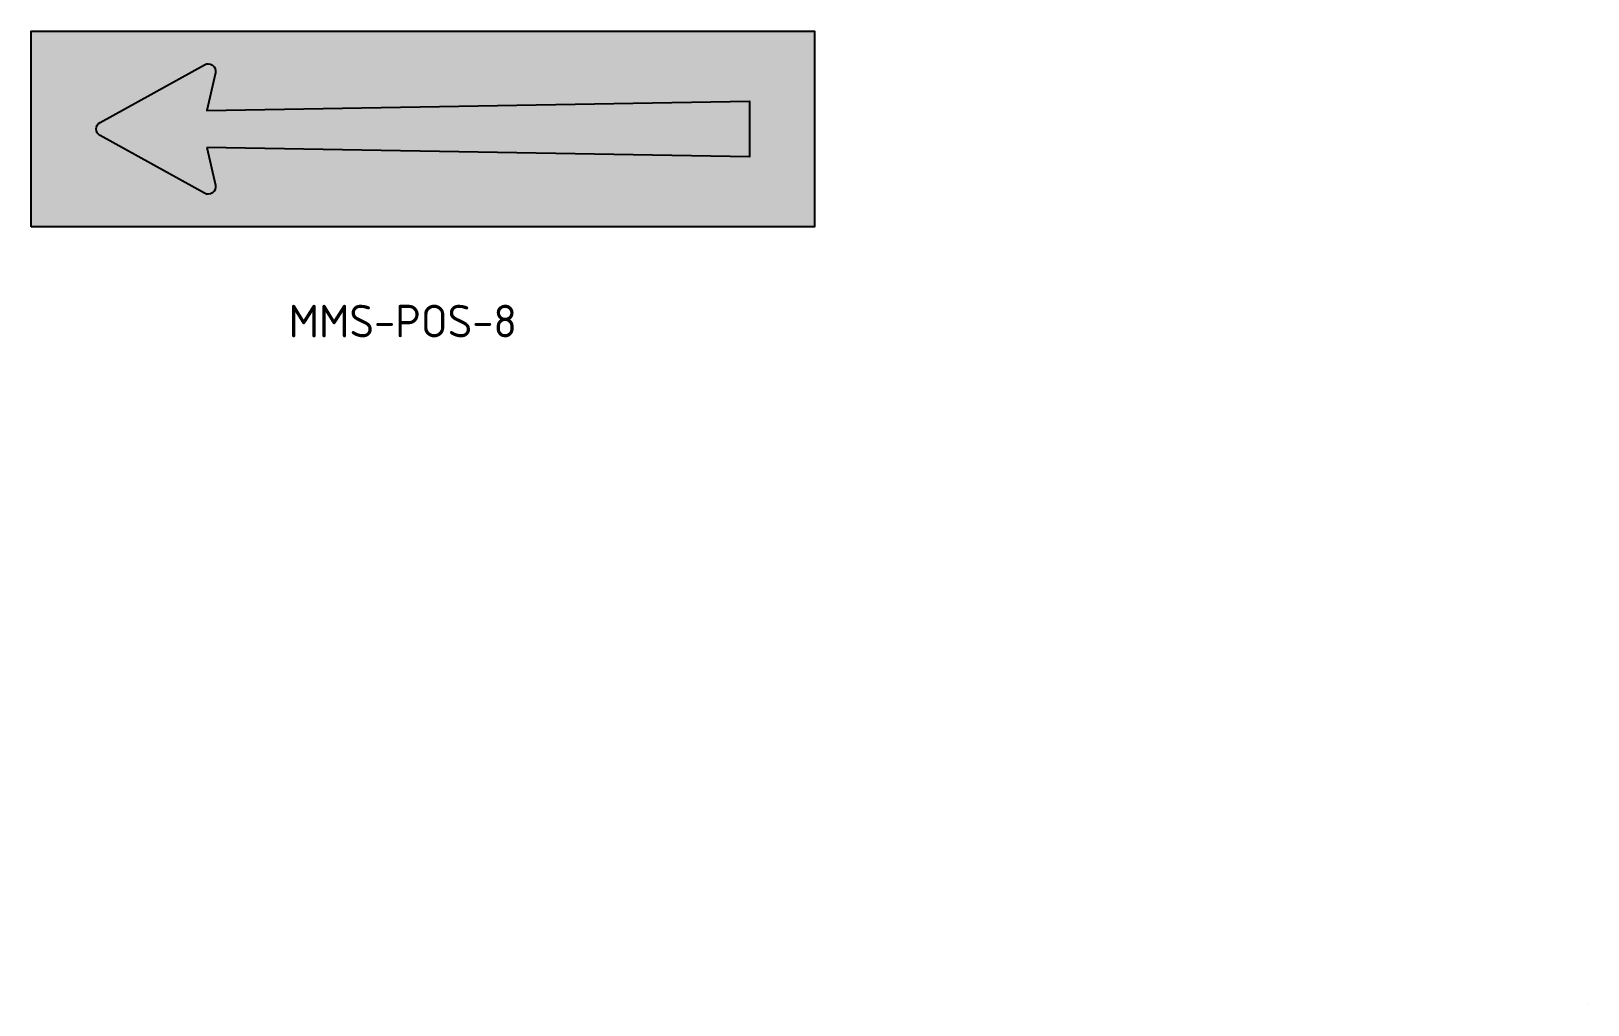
# Model space of a CAD drawing. Extents: x 121 to 359, y 73 to 222.
import ezdxf

# ---------------------------------------------------------------- set-up
doc = ezdxf.new("R2010")
doc.units = 0
for name, color, linetype in [('L25', 1, 'CONTINUOUS'), ('TBLK18', 4, 'CONTINUOUS'), ('yellow', 50, 'CONTINUOUS')]:
    doc.layers.add(name, color=color, linetype=linetype)
doc.styles.add('ISO', font='iso3098b.shx')

msp = doc.modelspace()

# ---------------------------------------------------------------- hatches: boundary and pattern name
at = {"layer": 'L25'}
h = msp.add_hatch(color=256, dxfattribs=at)
edge = h.paths.add_edge_path()
edge.add_line((147.8395352242935, 204.5114200579364), (149.1559449682685, 198.7666903628187))
edge.add_arc((148.0419613416272, 198.5114200579364), 1.142857142857159, -118.9676606460635, 12.906548144339126, ccw=False)
edge.add_line((147.4884574753223, 197.5115421059017), (131.4884574753223, 206.3686849630445))
edge.add_arc((132.0419613416273, 207.3685629150792), 1.142857142857175, 118.9676606460641, 241.0323393539359, ccw=False)
edge.add_line((131.4884574753223, 208.3684408671139), (147.4884574753223, 217.2255837242568))
edge.add_arc((148.0419613416272, 216.2257057722221), 1.142857142857136, -12.906548144339126, 118.9676606460635, ccw=False)
edge.add_line((149.1559449682685, 215.9704354673397), (147.8395352242935, 210.2257057722221))
edge.add_line((147.8395352242935, 210.2257057722221), (230.9770807930714, 211.6542772007935))
edge.add_line((230.9770807930714, 211.6542772007935), (230.9770807930714, 203.0828486293649))
edge.add_line((230.9770807930714, 203.0828486293649), (147.8395352242935, 204.5114200579364))
at = {"layer": 'TBLK18', "linetype": 'Continuous', "lineweight": 0}
h = msp.add_hatch(color=256, dxfattribs=at)
edge = h.paths.add_edge_path()
edge.add_spline(control_points=[(359.3444529817926, 73.22485594328717), (359.3444154975356, 73.22302995250996), (359.3443404802128, 73.21937559331377), (359.3442223742234, 73.21389536092238), (359.344113356114, 73.20841252423062), (359.3439867141081, 73.20293244125284), (359.3438799821226, 73.19744952246029), (359.3437527230934, 73.1919694491013), (359.3436461710472, 73.18648654005949), (359.3435188088878, 73.18100641805734), (359.3434124891962, 73.17552369373058), (359.3432843002378, 73.17004288110485), (359.34318105357, 73.16456273303899), (359.3430413925512, 73.15907230032309), (359.3429809358811, 73.1536280352081), (359.3426814067452, 73.14800199629576), (359.3432174508211, 73.14305639087505), (359.3409534943858, 73.136337905874), (359.3465625380531, 73.13676816555099), (359.3499914232658, 73.13593021707177), (359.3538065696821, 73.13542169396231), (359.3575151736737, 73.13480858162958), (359.3612536305918, 73.13423697105122), (359.3649855263767, 73.13365205019173), (359.3687185226919, 73.1330758984108), (359.3724489505793, 73.13248093549004), (359.3761821607062, 73.13190427168365), (359.37991704541, 73.131320801638), (359.3836482816948, 73.1307453316864), (359.3873865972423, 73.13014559800885), (359.3910886988629, 73.12958754810012), (359.3949297184777, 73.12893604953769), (359.3982494695371, 73.12858203791811), (359.4052647373221, 73.12669677505485), (359.3959438933754, 73.13403125370013), (359.3927208773545, 73.13883311974143), (359.387680656249, 73.1447974640802), (359.383386722726, 73.15054118560153), (359.3791673509919, 73.156436479966), (359.375179615068, 73.16237456469182), (359.3713821371648, 73.16838633389042), (359.3677538427569, 73.17444678168405), (359.364322987738, 73.1805787236452), (359.361041495258, 73.18675613227296), (359.3579301564776, 73.19299191042091), (359.3549550127668, 73.19927178309877), (359.3521413426868, 73.20560694624075), (359.349449169044, 73.21198061338285), (359.3468800414317, 73.21839365155284), (359.3452617350071, 73.22270255606568), (359.3444529817926, 73.22485594328717)], knot_values=[0, 0, 0, 0, 0.05479126092879241, 0.1096538661331526, 0.1644451270618597, 0.2193087493451965, 0.2741000102739031, 0.3289636325571793, 0.3837548934858859, 0.4386185157691053, 0.4934097766978971, 0.5482733989810918, 0.6030646599099121, 0.6579282821931309, 0.712719543121838, 0.7675831654050285, 0.8224216603199274, 0.8772852826031178, 0.9150811265947788, 0.9528769705864855, 0.9906728145783693, 1.028409617279865, 1.066205461271736, 1.103977964253653, 1.141773808245542, 1.179510610946805, 1.217306454938722, 1.255102298930441, 1.29289814292234, 1.33063494562378, 1.368430789615482, 1.406163917654244, 1.443959761645947, 1.481696564347593, 1.55711644549518, 1.631570597796159, 1.705158253243837, 1.777976657476851, 1.850138996163935, 1.921715455956202, 1.992768076744845, 2.063375656230852, 2.133611729285982, 2.203534561253806, 2.273204805245718, 2.342659300433913, 2.411986676978669, 2.481143745347684, 2.550218024645508, 2.619224045134044, 2.619224045134044, 2.619224045134044, 2.619224045134044], degree=3, periodic=0)
h = msp.add_hatch(color=256, dxfattribs=at)
edge = h.paths.add_edge_path()
edge.add_spline(control_points=[(359.3444529817926, 73.22485594328717), (359.3444154975356, 73.22302995250996), (359.3443404802128, 73.21937559331377), (359.3442223742234, 73.21389536092238), (359.344113356114, 73.20841252423062), (359.3439867141081, 73.20293244125284), (359.3438799821226, 73.19744952246029), (359.3437527230934, 73.1919694491013), (359.3436461710472, 73.18648654005949), (359.3435188088878, 73.18100641805734), (359.3434124891962, 73.17552369373058), (359.3432843002378, 73.17004288110485), (359.34318105357, 73.16456273303899), (359.3430413925512, 73.15907230032309), (359.3429809358811, 73.1536280352081), (359.3426814067452, 73.14800199629576), (359.3432174508211, 73.14305639087505), (359.3409534943858, 73.136337905874), (359.3465625380531, 73.13676816555099), (359.3499914232658, 73.13593021707177), (359.3538065696821, 73.13542169396231), (359.3575151736737, 73.13480858162958), (359.3612536305918, 73.13423697105122), (359.3649855263767, 73.13365205019173), (359.3687185226919, 73.1330758984108), (359.3724489505793, 73.13248093549004), (359.3761821607062, 73.13190427168365), (359.37991704541, 73.131320801638), (359.3836482816948, 73.1307453316864), (359.3873865972423, 73.13014559800885), (359.3910886988629, 73.12958754810012), (359.3949297184777, 73.12893604953769), (359.3982494695371, 73.12858203791811), (359.4052647373221, 73.12669677505485), (359.3959438933754, 73.13403125370013), (359.3927208773545, 73.13883311974143), (359.387680656249, 73.1447974640802), (359.383386722726, 73.15054118560153), (359.3791673509919, 73.156436479966), (359.375179615068, 73.16237456469182), (359.3713821371648, 73.16838633389042), (359.3677538427569, 73.17444678168405), (359.364322987738, 73.1805787236452), (359.361041495258, 73.18675613227296), (359.3579301564776, 73.19299191042091), (359.3549550127668, 73.19927178309877), (359.3521413426868, 73.20560694624075), (359.349449169044, 73.21198061338285), (359.3468800414317, 73.21839365155284), (359.3452617350071, 73.22270255606568), (359.3444529817926, 73.22485594328717)], knot_values=[0, 0, 0, 0, 0.05479126092879241, 0.1096538661331526, 0.1644451270618597, 0.2193087493451965, 0.2741000102739031, 0.3289636325571793, 0.3837548934858859, 0.4386185157691053, 0.4934097766978971, 0.5482733989810918, 0.6030646599099121, 0.6579282821931309, 0.712719543121838, 0.7675831654050285, 0.8224216603199274, 0.8772852826031178, 0.9150811265947788, 0.9528769705864855, 0.9906728145783693, 1.028409617279865, 1.066205461271736, 1.103977964253653, 1.141773808245542, 1.179510610946805, 1.217306454938722, 1.255102298930441, 1.29289814292234, 1.33063494562378, 1.368430789615482, 1.406163917654244, 1.443959761645947, 1.481696564347593, 1.55711644549518, 1.631570597796159, 1.705158253243837, 1.777976657476851, 1.850138996163935, 1.921715455956202, 1.992768076744845, 2.063375656230852, 2.133611729285982, 2.203534561253806, 2.273204805245718, 2.342659300433913, 2.411986676978669, 2.481143745347684, 2.550218024645508, 2.619224045134044, 2.619224045134044, 2.619224045134044, 2.619224045134044], degree=3, periodic=0)
h = msp.add_hatch(color=256, dxfattribs=at)
edge = h.paths.add_edge_path()
edge.add_spline(control_points=[(359.3444529817926, 73.22485594328717), (359.3444154975356, 73.22302995250996), (359.3443404802128, 73.21937559331377), (359.3442223742234, 73.21389536092238), (359.344113356114, 73.20841252423062), (359.3439867141081, 73.20293244125284), (359.3438799821226, 73.19744952246029), (359.3437527230934, 73.1919694491013), (359.3436461710472, 73.18648654005949), (359.3435188088878, 73.18100641805734), (359.3434124891962, 73.17552369373058), (359.3432843002378, 73.17004288110485), (359.34318105357, 73.16456273303899), (359.3430413925512, 73.15907230032309), (359.3429809358811, 73.1536280352081), (359.3426814067452, 73.14800199629576), (359.3432174508211, 73.14305639087505), (359.3409534943858, 73.136337905874), (359.3465625380531, 73.13676816555099), (359.3499914232658, 73.13593021707177), (359.3538065696821, 73.13542169396231), (359.3575151736737, 73.13480858162958), (359.3612536305918, 73.13423697105122), (359.3649855263767, 73.13365205019173), (359.3687185226919, 73.1330758984108), (359.3724489505793, 73.13248093549004), (359.3761821607062, 73.13190427168365), (359.37991704541, 73.131320801638), (359.3836482816948, 73.1307453316864), (359.3873865972423, 73.13014559800885), (359.3910886988629, 73.12958754810012), (359.3949297184777, 73.12893604953769), (359.3982494695371, 73.12858203791811), (359.4052647373221, 73.12669677505485), (359.3959438933754, 73.13403125370013), (359.3927208773545, 73.13883311974143), (359.387680656249, 73.1447974640802), (359.383386722726, 73.15054118560153), (359.3791673509919, 73.156436479966), (359.375179615068, 73.16237456469182), (359.3713821371648, 73.16838633389042), (359.3677538427569, 73.17444678168405), (359.364322987738, 73.1805787236452), (359.361041495258, 73.18675613227296), (359.3579301564776, 73.19299191042091), (359.3549550127668, 73.19927178309877), (359.3521413426868, 73.20560694624075), (359.349449169044, 73.21198061338285), (359.3468800414317, 73.21839365155284), (359.3452617350071, 73.22270255606568), (359.3444529817926, 73.22485594328717)], knot_values=[0, 0, 0, 0, 0.05479126092879241, 0.1096538661331526, 0.1644451270618597, 0.2193087493451965, 0.2741000102739031, 0.3289636325571793, 0.3837548934858859, 0.4386185157691053, 0.4934097766978971, 0.5482733989810918, 0.6030646599099121, 0.6579282821931309, 0.712719543121838, 0.7675831654050285, 0.8224216603199274, 0.8772852826031178, 0.9150811265947788, 0.9528769705864855, 0.9906728145783693, 1.028409617279865, 1.066205461271736, 1.103977964253653, 1.141773808245542, 1.179510610946805, 1.217306454938722, 1.255102298930441, 1.29289814292234, 1.33063494562378, 1.368430789615482, 1.406163917654244, 1.443959761645947, 1.481696564347593, 1.55711644549518, 1.631570597796159, 1.705158253243837, 1.777976657476851, 1.850138996163935, 1.921715455956202, 1.992768076744845, 2.063375656230852, 2.133611729285982, 2.203534561253806, 2.273204805245718, 2.342659300433913, 2.411986676978669, 2.481143745347684, 2.550218024645508, 2.619224045134044, 2.619224045134044, 2.619224045134044, 2.619224045134044], degree=3, periodic=0)
h = msp.add_hatch(color=256, dxfattribs=at)
edge = h.paths.add_edge_path()
edge.add_spline(control_points=[(359.3444529817926, 73.22485594328717), (359.3444154975356, 73.22302995250996), (359.3443404802128, 73.21937559331377), (359.3442223742234, 73.21389536092238), (359.344113356114, 73.20841252423062), (359.3439867141081, 73.20293244125284), (359.3438799821226, 73.19744952246029), (359.3437527230934, 73.1919694491013), (359.3436461710472, 73.18648654005949), (359.3435188088878, 73.18100641805734), (359.3434124891962, 73.17552369373058), (359.3432843002378, 73.17004288110485), (359.34318105357, 73.16456273303899), (359.3430413925512, 73.15907230032309), (359.3429809358811, 73.1536280352081), (359.3426814067452, 73.14800199629576), (359.3432174508211, 73.14305639087505), (359.3409534943858, 73.136337905874), (359.3465625380531, 73.13676816555099), (359.3499914232658, 73.13593021707177), (359.3538065696821, 73.13542169396231), (359.3575151736737, 73.13480858162958), (359.3612536305918, 73.13423697105122), (359.3649855263767, 73.13365205019173), (359.3687185226919, 73.1330758984108), (359.3724489505793, 73.13248093549004), (359.3761821607062, 73.13190427168365), (359.37991704541, 73.131320801638), (359.3836482816948, 73.1307453316864), (359.3873865972423, 73.13014559800885), (359.3910886988629, 73.12958754810012), (359.3949297184777, 73.12893604953769), (359.3982494695371, 73.12858203791811), (359.4052647373221, 73.12669677505485), (359.3959438933754, 73.13403125370013), (359.3927208773545, 73.13883311974143), (359.387680656249, 73.1447974640802), (359.383386722726, 73.15054118560153), (359.3791673509919, 73.156436479966), (359.375179615068, 73.16237456469182), (359.3713821371648, 73.16838633389042), (359.3677538427569, 73.17444678168405), (359.364322987738, 73.1805787236452), (359.361041495258, 73.18675613227296), (359.3579301564776, 73.19299191042091), (359.3549550127668, 73.19927178309877), (359.3521413426868, 73.20560694624075), (359.349449169044, 73.21198061338285), (359.3468800414317, 73.21839365155284), (359.3452617350071, 73.22270255606568), (359.3444529817926, 73.22485594328717)], knot_values=[0, 0, 0, 0, 0.05479126092879241, 0.1096538661331526, 0.1644451270618597, 0.2193087493451965, 0.2741000102739031, 0.3289636325571793, 0.3837548934858859, 0.4386185157691053, 0.4934097766978971, 0.5482733989810918, 0.6030646599099121, 0.6579282821931309, 0.712719543121838, 0.7675831654050285, 0.8224216603199274, 0.8772852826031178, 0.9150811265947788, 0.9528769705864855, 0.9906728145783693, 1.028409617279865, 1.066205461271736, 1.103977964253653, 1.141773808245542, 1.179510610946805, 1.217306454938722, 1.255102298930441, 1.29289814292234, 1.33063494562378, 1.368430789615482, 1.406163917654244, 1.443959761645947, 1.481696564347593, 1.55711644549518, 1.631570597796159, 1.705158253243837, 1.777976657476851, 1.850138996163935, 1.921715455956202, 1.992768076744845, 2.063375656230852, 2.133611729285982, 2.203534561253806, 2.273204805245718, 2.342659300433913, 2.411986676978669, 2.481143745347684, 2.550218024645508, 2.619224045134044, 2.619224045134044, 2.619224045134044, 2.619224045134044], degree=3, periodic=0)
h = msp.add_hatch(color=256, dxfattribs=at)
edge = h.paths.add_edge_path()
edge.add_spline(control_points=[(359.3444529817926, 73.22485594328717), (359.3444154975356, 73.22302995250996), (359.3443404802128, 73.21937559331377), (359.3442223742234, 73.21389536092238), (359.344113356114, 73.20841252423062), (359.3439867141081, 73.20293244125284), (359.3438799821226, 73.19744952246029), (359.3437527230934, 73.1919694491013), (359.3436461710472, 73.18648654005949), (359.3435188088878, 73.18100641805734), (359.3434124891962, 73.17552369373058), (359.3432843002378, 73.17004288110485), (359.34318105357, 73.16456273303899), (359.3430413925512, 73.15907230032309), (359.3429809358811, 73.1536280352081), (359.3426814067452, 73.14800199629576), (359.3432174508211, 73.14305639087505), (359.3409534943858, 73.136337905874), (359.3465625380531, 73.13676816555099), (359.3499914232658, 73.13593021707177), (359.3538065696821, 73.13542169396231), (359.3575151736737, 73.13480858162958), (359.3612536305918, 73.13423697105122), (359.3649855263767, 73.13365205019173), (359.3687185226919, 73.1330758984108), (359.3724489505793, 73.13248093549004), (359.3761821607062, 73.13190427168365), (359.37991704541, 73.131320801638), (359.3836482816948, 73.1307453316864), (359.3873865972423, 73.13014559800885), (359.3910886988629, 73.12958754810012), (359.3949297184777, 73.12893604953769), (359.3982494695371, 73.12858203791811), (359.4052647373221, 73.12669677505485), (359.3959438933754, 73.13403125370013), (359.3927208773545, 73.13883311974143), (359.387680656249, 73.1447974640802), (359.383386722726, 73.15054118560153), (359.3791673509919, 73.156436479966), (359.375179615068, 73.16237456469182), (359.3713821371648, 73.16838633389042), (359.3677538427569, 73.17444678168405), (359.364322987738, 73.1805787236452), (359.361041495258, 73.18675613227296), (359.3579301564776, 73.19299191042091), (359.3549550127668, 73.19927178309877), (359.3521413426868, 73.20560694624075), (359.349449169044, 73.21198061338285), (359.3468800414317, 73.21839365155284), (359.3452617350071, 73.22270255606568), (359.3444529817926, 73.22485594328717)], knot_values=[0, 0, 0, 0, 0.05479126092879241, 0.1096538661331526, 0.1644451270618597, 0.2193087493451965, 0.2741000102739031, 0.3289636325571793, 0.3837548934858859, 0.4386185157691053, 0.4934097766978971, 0.5482733989810918, 0.6030646599099121, 0.6579282821931309, 0.712719543121838, 0.7675831654050285, 0.8224216603199274, 0.8772852826031178, 0.9150811265947788, 0.9528769705864855, 0.9906728145783693, 1.028409617279865, 1.066205461271736, 1.103977964253653, 1.141773808245542, 1.179510610946805, 1.217306454938722, 1.255102298930441, 1.29289814292234, 1.33063494562378, 1.368430789615482, 1.406163917654244, 1.443959761645947, 1.481696564347593, 1.55711644549518, 1.631570597796159, 1.705158253243837, 1.777976657476851, 1.850138996163935, 1.921715455956202, 1.992768076744845, 2.063375656230852, 2.133611729285982, 2.203534561253806, 2.273204805245718, 2.342659300433913, 2.411986676978669, 2.481143745347684, 2.550218024645508, 2.619224045134044, 2.619224045134044, 2.619224045134044, 2.619224045134044], degree=3, periodic=0)
h = msp.add_hatch(color=256, dxfattribs=at)
edge = h.paths.add_edge_path()
edge.add_spline(control_points=[(359.3444529817926, 73.22485594328717), (359.3444154975356, 73.22302995250996), (359.3443404802128, 73.21937559331377), (359.3442223742234, 73.21389536092238), (359.344113356114, 73.20841252423062), (359.3439867141081, 73.20293244125284), (359.3438799821226, 73.19744952246029), (359.3437527230934, 73.1919694491013), (359.3436461710472, 73.18648654005949), (359.3435188088878, 73.18100641805734), (359.3434124891962, 73.17552369373058), (359.3432843002378, 73.17004288110485), (359.34318105357, 73.16456273303899), (359.3430413925512, 73.15907230032309), (359.3429809358811, 73.1536280352081), (359.3426814067452, 73.14800199629576), (359.3432174508211, 73.14305639087505), (359.3409534943858, 73.136337905874), (359.3465625380531, 73.13676816555099), (359.3499914232658, 73.13593021707177), (359.3538065696821, 73.13542169396231), (359.3575151736737, 73.13480858162958), (359.3612536305918, 73.13423697105122), (359.3649855263767, 73.13365205019173), (359.3687185226919, 73.1330758984108), (359.3724489505793, 73.13248093549004), (359.3761821607062, 73.13190427168365), (359.37991704541, 73.131320801638), (359.3836482816948, 73.1307453316864), (359.3873865972423, 73.13014559800885), (359.3910886988629, 73.12958754810012), (359.3949297184777, 73.12893604953769), (359.3982494695371, 73.12858203791811), (359.4052647373221, 73.12669677505485), (359.3959438933754, 73.13403125370013), (359.3927208773545, 73.13883311974143), (359.387680656249, 73.1447974640802), (359.383386722726, 73.15054118560153), (359.3791673509919, 73.156436479966), (359.375179615068, 73.16237456469182), (359.3713821371648, 73.16838633389042), (359.3677538427569, 73.17444678168405), (359.364322987738, 73.1805787236452), (359.361041495258, 73.18675613227296), (359.3579301564776, 73.19299191042091), (359.3549550127668, 73.19927178309877), (359.3521413426868, 73.20560694624075), (359.349449169044, 73.21198061338285), (359.3468800414317, 73.21839365155284), (359.3452617350071, 73.22270255606568), (359.3444529817926, 73.22485594328717)], knot_values=[0, 0, 0, 0, 0.05479126092879241, 0.1096538661331526, 0.1644451270618597, 0.2193087493451965, 0.2741000102739031, 0.3289636325571793, 0.3837548934858859, 0.4386185157691053, 0.4934097766978971, 0.5482733989810918, 0.6030646599099121, 0.6579282821931309, 0.712719543121838, 0.7675831654050285, 0.8224216603199274, 0.8772852826031178, 0.9150811265947788, 0.9528769705864855, 0.9906728145783693, 1.028409617279865, 1.066205461271736, 1.103977964253653, 1.141773808245542, 1.179510610946805, 1.217306454938722, 1.255102298930441, 1.29289814292234, 1.33063494562378, 1.368430789615482, 1.406163917654244, 1.443959761645947, 1.481696564347593, 1.55711644549518, 1.631570597796159, 1.705158253243837, 1.777976657476851, 1.850138996163935, 1.921715455956202, 1.992768076744845, 2.063375656230852, 2.133611729285982, 2.203534561253806, 2.273204805245718, 2.342659300433913, 2.411986676978669, 2.481143745347684, 2.550218024645508, 2.619224045134044, 2.619224045134044, 2.619224045134044, 2.619224045134044], degree=3, periodic=0)
h = msp.add_hatch(color=256, dxfattribs=at)
edge = h.paths.add_edge_path()
edge.add_spline(control_points=[(359.3444529817926, 73.22485594328717), (359.3444154975356, 73.22302995250996), (359.3443404802128, 73.21937559331377), (359.3442223742234, 73.21389536092238), (359.344113356114, 73.20841252423062), (359.3439867141081, 73.20293244125284), (359.3438799821226, 73.19744952246029), (359.3437527230934, 73.1919694491013), (359.3436461710472, 73.18648654005949), (359.3435188088878, 73.18100641805734), (359.3434124891962, 73.17552369373058), (359.3432843002378, 73.17004288110485), (359.34318105357, 73.16456273303899), (359.3430413925512, 73.15907230032309), (359.3429809358811, 73.1536280352081), (359.3426814067452, 73.14800199629576), (359.3432174508211, 73.14305639087505), (359.3409534943858, 73.136337905874), (359.3465625380531, 73.13676816555099), (359.3499914232658, 73.13593021707177), (359.3538065696821, 73.13542169396231), (359.3575151736737, 73.13480858162958), (359.3612536305918, 73.13423697105122), (359.3649855263767, 73.13365205019173), (359.3687185226919, 73.1330758984108), (359.3724489505793, 73.13248093549004), (359.3761821607062, 73.13190427168365), (359.37991704541, 73.131320801638), (359.3836482816948, 73.1307453316864), (359.3873865972423, 73.13014559800885), (359.3910886988629, 73.12958754810012), (359.3949297184777, 73.12893604953769), (359.3982494695371, 73.12858203791811), (359.4052647373221, 73.12669677505485), (359.3959438933754, 73.13403125370013), (359.3927208773545, 73.13883311974143), (359.387680656249, 73.1447974640802), (359.383386722726, 73.15054118560153), (359.3791673509919, 73.156436479966), (359.375179615068, 73.16237456469182), (359.3713821371648, 73.16838633389042), (359.3677538427569, 73.17444678168405), (359.364322987738, 73.1805787236452), (359.361041495258, 73.18675613227296), (359.3579301564776, 73.19299191042091), (359.3549550127668, 73.19927178309877), (359.3521413426868, 73.20560694624075), (359.349449169044, 73.21198061338285), (359.3468800414317, 73.21839365155284), (359.3452617350071, 73.22270255606568), (359.3444529817926, 73.22485594328717)], knot_values=[0, 0, 0, 0, 0.05479126092879241, 0.1096538661331526, 0.1644451270618597, 0.2193087493451965, 0.2741000102739031, 0.3289636325571793, 0.3837548934858859, 0.4386185157691053, 0.4934097766978971, 0.5482733989810918, 0.6030646599099121, 0.6579282821931309, 0.712719543121838, 0.7675831654050285, 0.8224216603199274, 0.8772852826031178, 0.9150811265947788, 0.9528769705864855, 0.9906728145783693, 1.028409617279865, 1.066205461271736, 1.103977964253653, 1.141773808245542, 1.179510610946805, 1.217306454938722, 1.255102298930441, 1.29289814292234, 1.33063494562378, 1.368430789615482, 1.406163917654244, 1.443959761645947, 1.481696564347593, 1.55711644549518, 1.631570597796159, 1.705158253243837, 1.777976657476851, 1.850138996163935, 1.921715455956202, 1.992768076744845, 2.063375656230852, 2.133611729285982, 2.203534561253806, 2.273204805245718, 2.342659300433913, 2.411986676978669, 2.481143745347684, 2.550218024645508, 2.619224045134044, 2.619224045134044, 2.619224045134044, 2.619224045134044], degree=3, periodic=0)
h = msp.add_hatch(color=256, dxfattribs=at)
edge = h.paths.add_edge_path()
edge.add_spline(control_points=[(359.3444529817926, 73.22485594328717), (359.3444154975356, 73.22302995250996), (359.3443404802128, 73.21937559331377), (359.3442223742234, 73.21389536092238), (359.344113356114, 73.20841252423062), (359.3439867141081, 73.20293244125284), (359.3438799821226, 73.19744952246029), (359.3437527230934, 73.1919694491013), (359.3436461710472, 73.18648654005949), (359.3435188088878, 73.18100641805734), (359.3434124891962, 73.17552369373058), (359.3432843002378, 73.17004288110485), (359.34318105357, 73.16456273303899), (359.3430413925512, 73.15907230032309), (359.3429809358811, 73.1536280352081), (359.3426814067452, 73.14800199629576), (359.3432174508211, 73.14305639087505), (359.3409534943858, 73.136337905874), (359.3465625380531, 73.13676816555099), (359.3499914232658, 73.13593021707177), (359.3538065696821, 73.13542169396231), (359.3575151736737, 73.13480858162958), (359.3612536305918, 73.13423697105122), (359.3649855263767, 73.13365205019173), (359.3687185226919, 73.1330758984108), (359.3724489505793, 73.13248093549004), (359.3761821607062, 73.13190427168365), (359.37991704541, 73.131320801638), (359.3836482816948, 73.1307453316864), (359.3873865972423, 73.13014559800885), (359.3910886988629, 73.12958754810012), (359.3949297184777, 73.12893604953769), (359.3982494695371, 73.12858203791811), (359.4052647373221, 73.12669677505485), (359.3959438933754, 73.13403125370013), (359.3927208773545, 73.13883311974143), (359.387680656249, 73.1447974640802), (359.383386722726, 73.15054118560153), (359.3791673509919, 73.156436479966), (359.375179615068, 73.16237456469182), (359.3713821371648, 73.16838633389042), (359.3677538427569, 73.17444678168405), (359.364322987738, 73.1805787236452), (359.361041495258, 73.18675613227296), (359.3579301564776, 73.19299191042091), (359.3549550127668, 73.19927178309877), (359.3521413426868, 73.20560694624075), (359.349449169044, 73.21198061338285), (359.3468800414317, 73.21839365155284), (359.3452617350071, 73.22270255606568), (359.3444529817926, 73.22485594328717)], knot_values=[0, 0, 0, 0, 0.05479126092879241, 0.1096538661331526, 0.1644451270618597, 0.2193087493451965, 0.2741000102739031, 0.3289636325571793, 0.3837548934858859, 0.4386185157691053, 0.4934097766978971, 0.5482733989810918, 0.6030646599099121, 0.6579282821931309, 0.712719543121838, 0.7675831654050285, 0.8224216603199274, 0.8772852826031178, 0.9150811265947788, 0.9528769705864855, 0.9906728145783693, 1.028409617279865, 1.066205461271736, 1.103977964253653, 1.141773808245542, 1.179510610946805, 1.217306454938722, 1.255102298930441, 1.29289814292234, 1.33063494562378, 1.368430789615482, 1.406163917654244, 1.443959761645947, 1.481696564347593, 1.55711644549518, 1.631570597796159, 1.705158253243837, 1.777976657476851, 1.850138996163935, 1.921715455956202, 1.992768076744845, 2.063375656230852, 2.133611729285982, 2.203534561253806, 2.273204805245718, 2.342659300433913, 2.411986676978669, 2.481143745347684, 2.550218024645508, 2.619224045134044, 2.619224045134044, 2.619224045134044, 2.619224045134044], degree=3, periodic=0)
at = {"layer": 'yellow'}
h = msp.add_hatch(color=256, dxfattribs=at)
h.paths.add_polyline_path([(120.9380924959208, 192.3685629150792), (120.9380924959208, 222.3685629150793), (240.9380924959208, 222.3685629150792), (240.9380924959208, 192.3685629150792)])
edge = h.paths.add_edge_path(flags=16)
edge.add_line((147.8395352242935, 204.5114200579364), (149.1559449682685, 198.7666903628187))
edge.add_arc((148.0419613416272, 198.5114200579364), 1.142857142857159, -118.9676606460635, 12.906548144339126, ccw=False)
edge.add_line((147.4884574753223, 197.5115421059017), (131.4884574753223, 206.3686849630445))
edge.add_arc((132.0419613416273, 207.3685629150792), 1.142857142857175, 118.9676606460641, 241.0323393539359, ccw=False)
edge.add_line((131.4884574753223, 208.3684408671139), (147.4884574753223, 217.2255837242568))
edge.add_arc((148.0419613416272, 216.2257057722221), 1.142857142857136, -12.906548144339126, 118.9676606460635, ccw=False)
edge.add_line((149.1559449682685, 215.9704354673397), (147.8395352242935, 210.2257057722221))
edge.add_line((147.8395352242935, 210.2257057722221), (230.9770807930714, 211.6542772007935))
edge.add_line((230.9770807930714, 211.6542772007935), (230.9770807930714, 203.0828486293649))
edge.add_line((230.9770807930714, 203.0828486293649), (147.8395352242935, 204.5114200579364))

# ---------------------------------------------------------------- linework, layer by layer
at = {"layer": 'L25'}
msp.add_lwpolyline([(120.9380924959208, 192.3685629150792), (120.9380924959208, 222.3685629150793), (240.9380924959208, 222.3685629150792), (240.9380924959208, 192.3685629150792)], close=True, dxfattribs=at)
msp.add_lwpolyline([(147.8395352242935, 204.5114200579364), (149.1559449682685, 198.7666903628187, -0.6486275293751876), (147.4884574753223, 197.5115421059017), (131.4884574753223, 206.3686849630445, -0.5894252147003771), (131.4884574753223, 208.3684408671139), (147.4884574753223, 217.2255837242568, -0.6486275293751875), (149.1559449682685, 215.9704354673397), (147.8395352242935, 210.2257057722221), (230.9770807930714, 211.6542772007935), (230.9770807930714, 203.0828486293649)], format="xyb", close=True, dxfattribs=at)

# ---------------------------------------------------------------- texts
at = {"layer": 'yellow', "insert": (160.3866577678423, 180.429933907925), "char_height": 5, "width": 46.73256780192651, "attachment_point": 1, "style": 'ISO'}
msp.add_mtext('MMS-POS-8', dxfattribs=at)

doc.saveas('drawing.dxf')
